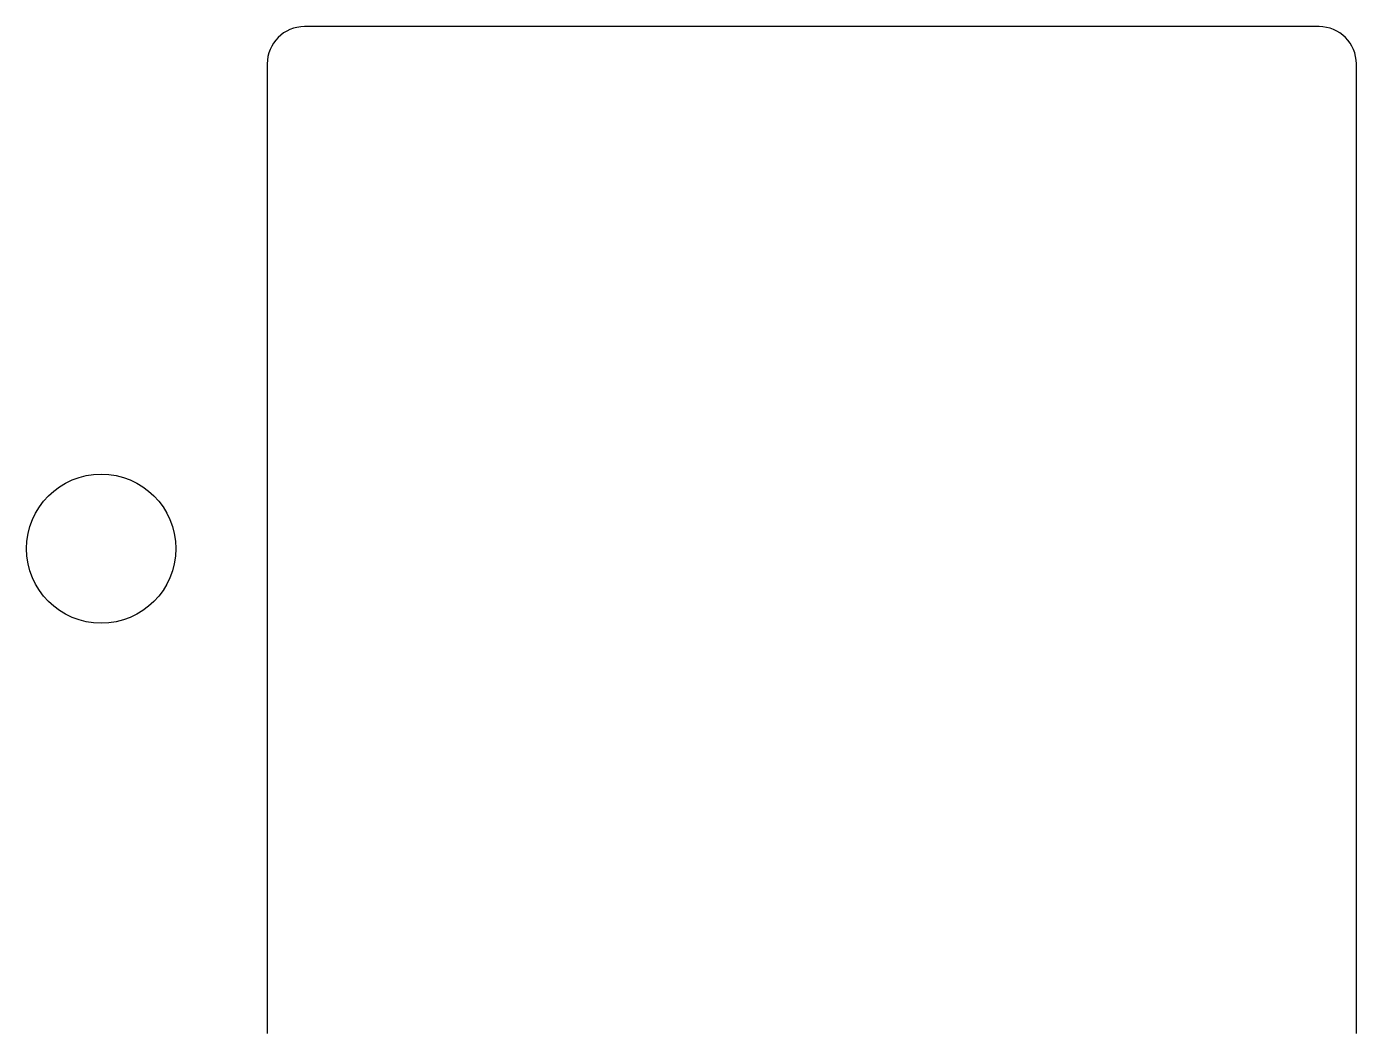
# Model space of a CAD drawing. Header units: millimetres. Extents: x -10 to 277, y -95 to 18.
# Drawn here: x 203.79 to 221.61, y -82.7 to -69.2 of the extents above; entities that cross this region are included whole.
import ezdxf

# ---------------------------------------------------------------- set-up
doc = ezdxf.new("R2010")
doc.units = ezdxf.units.MM
doc.header["$MEASUREMENT"] = 0
doc.layers.add('Edge.Cuts', color=53, linetype='CONTINUOUS')

msp = doc.modelspace()

# ---------------------------------------------------------------- linework, layer by layer
at = {"layer": 'Edge.Cuts', "linetype": 'Continuous'}
for p, q in [((221.1125, -69.2), (207.5125, -69.2)), ((207.0125, -69.7), (207.0125, -82.7)), ((221.6125, -82.7), (221.6125, -69.7))]:
    msp.add_line(p, q, dxfattribs=at)
at = {"layer": 'Edge.Cuts'}
msp.add_circle((204.7875, -76.2), 1, dxfattribs=at)
for centre, radius, start, end in [((207.512522, -69.700041), 0.500022, 90.0025208, 179.9953019), ((221.112522, -69.700041), 0.500041, 0.0046985, 90.0025208)]:
    msp.add_arc(centre, radius, start, end, dxfattribs=at)

doc.saveas('drawing.dxf')
